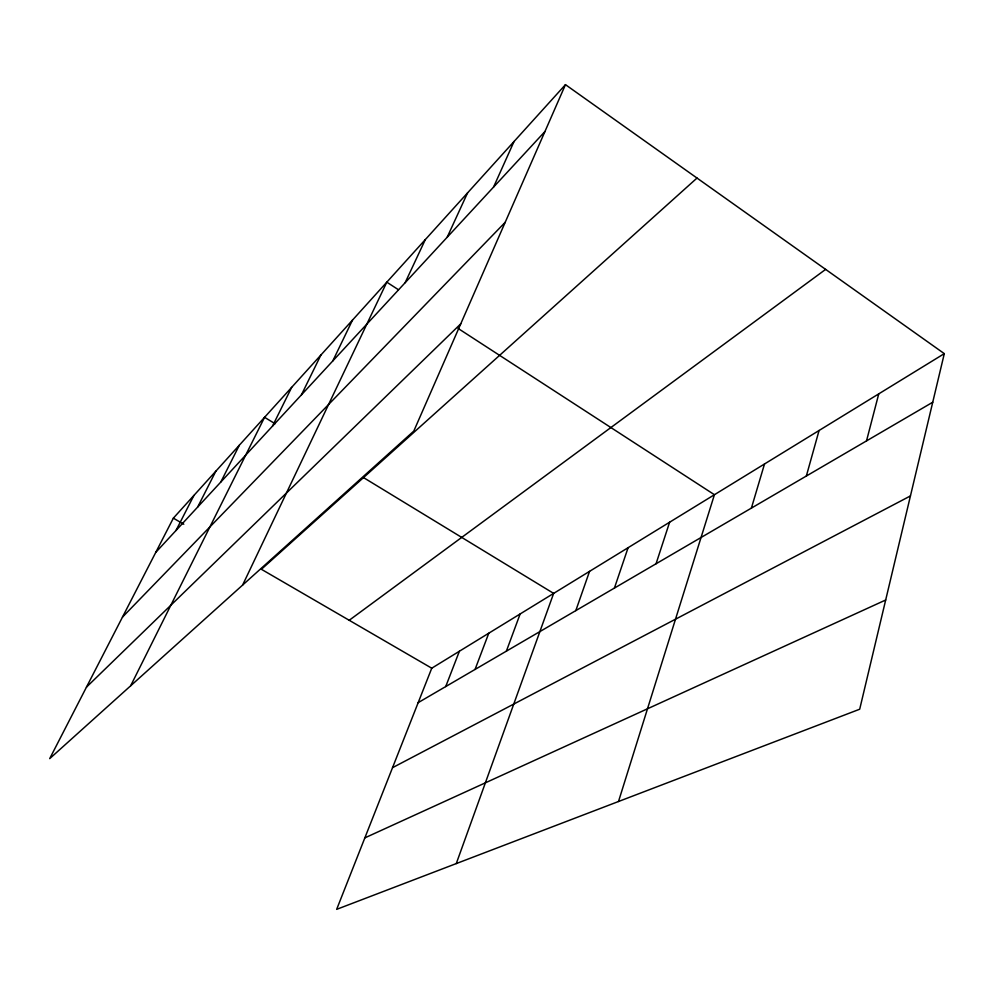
<?xml version="1.0" encoding="UTF-8"?>
<svg xmlns="http://www.w3.org/2000/svg" width="994" height="994" viewBox="0 0 994 994"><rect width="100%" height="100%" fill="white"/><g stroke="black" fill="none" stroke-linecap="round" stroke-linejoin="round"><path stroke-width="1.49" d="M944.3 353.64L859.698 709.219L336.668 909.348L431.756 668.204L944.3 353.64L565.462 84.652L173.354 518.16L49.7 758.633L413.79 431.085L565.462 84.652M866.519 440.889L878.758 393.86M806.345 476.027L819.068 430.489M751.402 508.096L764.51 463.987M618.504 801.512L714.425 494.714L458.072 328.418M656.052 563.76L669.608 522.223M614.429 588.063L628.096 547.706M575.812 610.614L589.541 571.364M456.271 863.587L553.646 593.393L363.493 477.58M506.381 651.145L520.135 613.969M475.057 669.434L488.775 633.215M445.722 686.568L459.377 651.256M493.546 187.108L514.035 141.508M447.176 237.255L467.553 192.898M405.13 282.718L425.32 239.579M242.611 585.093L386.803 282.184L398.457 289.739M332.791 360.946L352.497 320.093M301.455 394.817L320.888 355.044M272.518 426.103L291.664 387.362M130.661 685.798L264.566 417.318L275.077 423.717M220.83 482.003L239.355 445.188M197.657 507.077L215.86 471.156M176.013 530.473L193.917 495.434M155.76 552.378L544.936 131.531M122.473 617.112L505.188 222.321M86.453 687.152L460.756 323.833M697.018 178.05L261.397 569.289L431.756 668.204M349.205 620.281L825.641 269.386M418.176 702.646L932.745 402.235M392.531 767.679L910.442 495.931M364.848 837.88L885.691 600.003M173.354 518.16L183.791 524.223"/></g></svg>
